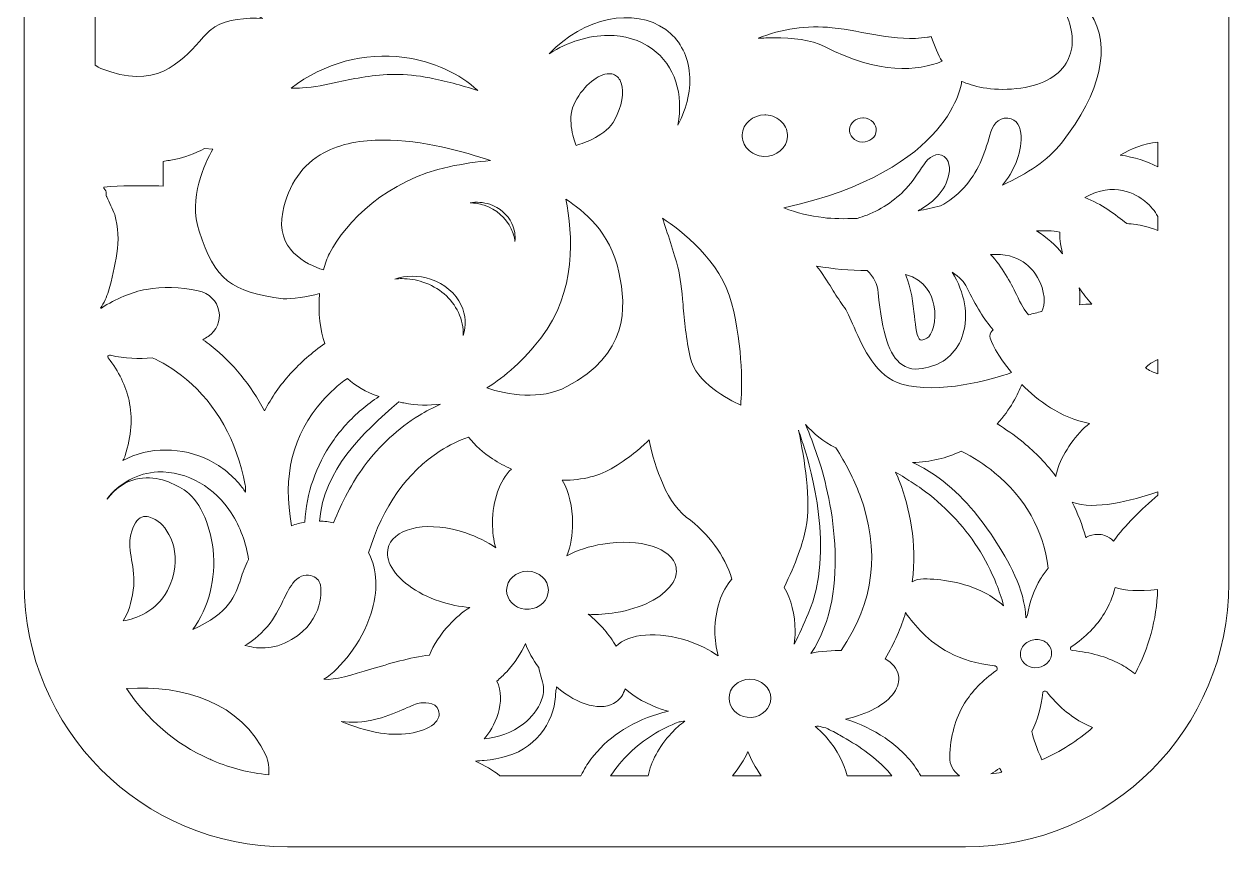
# Model space of a CAD drawing. Header units: millimetres. Extents: x 6 to 178, y -100 to -22.
# Drawn here: x 67.3 to 118.1, y -98.8 to -64.1 of the extents above; entities that cross this region are included whole.
import ezdxf

# ---------------------------------------------------------------- set-up
doc = ezdxf.new("R2010")
doc.units = ezdxf.units.MM
doc.header["$MEASUREMENT"] = 0
doc.layers.add('Layer 1', color=7, linetype='Continuous')

msp = doc.modelspace()

# ---------------------------------------------------------------- linework, layer by layer
at = {"layer": 'Layer 1', "lineweight": 0}
for points, knots in [([(106.962, -22.183), (106.962, -22.183), (78.368, -22.183), (78.368, -22.183), (72.236, -22.183), (67.265, -27.154), (67.265, -33.286), (67.265, -33.286), (67.265, -87.669), (67.265, -87.669), (67.265, -93.801), (72.236, -98.772), (78.368, -98.772), (78.368, -98.772), (106.962, -98.772), (106.962, -98.772), (113.094, -98.772), (118.065, -93.801), (118.065, -87.669), (118.065, -87.669), (118.065, -33.286), (118.065, -33.286), (118.065, -27.154), (113.094, -22.183), (106.962, -22.183)], [0, 0, 0, 0, 1, 1, 1, 2, 2, 2, 3, 3, 3, 4, 4, 4, 5, 5, 5, 6, 6, 6, 7, 7, 7, 8, 8, 8, 8]), ([(70.265, -62.356), (70.346, -62.065), (70.394, -61.753), (70.407, -61.422), (70.536, -61.684), (70.689, -61.931), (70.868, -62.119), (71.467, -62.749), (72.452, -63.041), (73.377, -62.864), (74.261, -62.696), (74.937, -62.135), (75.28, -61.285), (75.293, -61.254), (75.306, -61.223), (75.318, -61.191), (75.462, -61.916), (75.839, -62.879), (76.705, -63.472), (76.931, -63.627), (77.135, -63.755), (77.318, -63.86), (76.638, -63.832), (75.834, -63.891), (75.308, -64.215), (75.102, -64.343), (74.896, -64.57), (74.658, -64.832), (73.867, -65.707), (72.785, -66.904), (70.502, -65.969), (70.425, -65.937), (70.346, -65.892), (70.265, -65.839), (70.265, -65.839), (70.265, -62.356), (70.265, -62.356)], [0, 0, 0, 0, 1, 1, 1, 2, 2, 2, 3, 3, 3, 4, 4, 4, 5, 5, 5, 6, 6, 6, 7, 7, 7, 8, 8, 8, 9, 9, 9, 10, 10, 10, 11, 11, 11, 12, 12, 12, 12]), ([(106.798, -66.516), (107.236, -66.705), (108.024, -66.937), (109.103, -66.822), (110.114, -66.714), (110.839, -66.343), (111.201, -65.751), (111.523, -65.226), (111.543, -64.561), (111.261, -63.828), (110.854, -62.767), (109.755, -62.52), (109.121, -62.467), (109.21, -62.4), (109.294, -62.348), (109.35, -62.334), (110.193, -62.128), (111.53, -62.576), (112.228, -63.656), (113.116, -65.03), (112.683, -66.969), (111.008, -69.116), (110.454, -69.827), (109.56, -70.415), (108.516, -70.885), (108.993, -70.311), (109.306, -69.627), (109.302, -68.826), (109.3, -68.477), (109.142, -68.094), (108.75, -68.06), (108.315, -68.021), (108.076, -68.416), (107.981, -68.781), (107.765, -69.602), (107.473, -70.36), (106.892, -70.998), (106.607, -71.31), (106.273, -71.566), (105.908, -71.763), (105.59, -71.841), (105.273, -71.911), (104.958, -71.972), (105.132, -71.876), (105.301, -71.771), (105.458, -71.649), (105.745, -71.424), (106, -71.143), (106.144, -70.803), (106.273, -70.503), (106.371, -70.067), (106.154, -69.781), (105.9, -69.447), (105.496, -69.638), (105.29, -69.909), (105.035, -70.245), (104.827, -70.613), (104.547, -70.931), (104.076, -71.468), (103.47, -71.885), (102.807, -72.147), (102.673, -72.201), (102.535, -72.246), (102.395, -72.289), (101.849, -72.313), (101.361, -72.304), (100.966, -72.258), (100.409, -72.193), (99.85, -72.056), (99.297, -71.849), (106.455, -70.264), (106.798, -66.516), (106.798, -66.516)], [0, 0, 0, 0, 1, 1, 1, 2, 2, 2, 3, 3, 3, 4, 4, 4, 5, 5, 5, 6, 6, 6, 7, 7, 7, 8, 8, 8, 9, 9, 9, 10, 10, 10, 11, 11, 11, 12, 12, 12, 13, 13, 13, 14, 14, 14, 15, 15, 15, 16, 16, 16, 17, 17, 17, 18, 18, 18, 19, 19, 19, 20, 20, 20, 21, 21, 21, 22, 22, 22, 23, 23, 23, 24, 24, 24, 24]), ([(91.893, -64.58), (91.072, -64.58), (90.197, -64.847), (89.407, -65.352), (90.843, -63.836), (92.991, -63.372), (94.318, -64.334), (94.878, -64.739), (95.221, -65.343), (95.311, -66.079), (95.401, -66.819), (95.227, -67.614), (94.825, -68.355), (95.09, -67.066), (94.71, -65.844), (93.749, -65.147), (93.219, -64.763), (92.575, -64.58), (91.893, -64.58)], [0, 0, 0, 0, 1, 1, 1, 2, 2, 2, 3, 3, 3, 4, 4, 4, 5, 5, 5, 6, 6, 6, 6]), ([(101.009, -65.04), (100.467, -64.755), (99.653, -64.683), (98.89, -64.683), (98.655, -64.683), (98.426, -64.691), (98.21, -64.7), (99.199, -64.308), (100.284, -64.144), (101.338, -64.256), (102.678, -64.398), (103.996, -64.863), (105.357, -64.656), (105.409, -64.648), (105.461, -64.637), (105.514, -64.628), (105.641, -65.037), (105.814, -65.396), (105.971, -65.669), (104.961, -66.079), (103.323, -66.255), (101.009, -65.04)], [0, 0, 0, 0, 1, 1, 1, 2, 2, 2, 3, 3, 3, 4, 4, 4, 5, 5, 5, 6, 6, 6, 7, 7, 7, 7]), ([(86.39, -66.902), (85.694, -66.675), (85.016, -66.496), (84.366, -66.368), (83.838, -66.265), (83.354, -66.224), (82.905, -66.224), (81.999, -66.224), (81.234, -66.39), (80.532, -66.542), (80.002, -66.657), (79.502, -66.765), (78.997, -66.791), (78.848, -66.799), (78.691, -66.801), (78.529, -66.797), (79.926, -65.738), (81.608, -65.282), (83.291, -65.509), (84.521, -65.674), (85.652, -66.191), (86.39, -66.902)], [0, 0, 0, 0, 1, 1, 1, 2, 2, 2, 3, 3, 3, 4, 4, 4, 5, 5, 5, 6, 6, 6, 7, 7, 7, 7]), ([(90.498, -67.376), (90.875, -66.674), (91.481, -66.192), (91.934, -66.192), (92.015, -66.192), (92.09, -66.208), (92.159, -66.239), (92.29, -66.3), (92.384, -66.416), (92.441, -66.586), (92.573, -66.981), (92.47, -67.571), (92.172, -68.126), (91.809, -68.801), (90.891, -69.116), (90.54, -69.214), (90.413, -68.892), (90.142, -68.039), (90.498, -67.376)], [0, 0, 0, 0, 1, 1, 1, 2, 2, 2, 3, 3, 3, 4, 4, 4, 5, 5, 5, 6, 6, 6, 6]), ([(98.458, -69.676), (98.191, -69.665), (97.94, -69.551), (97.768, -69.363), (97.615, -69.196), (97.536, -68.984), (97.546, -68.766), (97.569, -68.297), (97.992, -67.93), (98.5, -67.93), (98.514, -67.93), (98.529, -67.931), (98.543, -67.931), (98.81, -67.942), (99.061, -68.056), (99.233, -68.243), (99.386, -68.411), (99.465, -68.623), (99.455, -68.841), (99.432, -69.322), (98.992, -69.697), (98.458, -69.676)], [0, 0, 0, 0, 1, 1, 1, 2, 2, 2, 3, 3, 3, 4, 4, 4, 5, 5, 5, 6, 6, 6, 7, 7, 7, 7]), ([(103.199, -68.584), (103.186, -68.866), (102.919, -69.084), (102.609, -69.073), (102.45, -69.066), (102.3, -68.999), (102.199, -68.888), (102.11, -68.79), (102.063, -68.666), (102.069, -68.54), (102.082, -68.265), (102.333, -68.05), (102.634, -68.05), (102.642, -68.05), (102.651, -68.05), (102.66, -68.051), (102.819, -68.057), (102.968, -68.124), (103.07, -68.235), (103.159, -68.333), (103.205, -68.457), (103.199, -68.584)], [0, 0, 0, 0, 1, 1, 1, 2, 2, 2, 3, 3, 3, 4, 4, 4, 5, 5, 5, 6, 6, 6, 7, 7, 7, 7]), ([(85.185, -70.113), (82.565, -70.675), (80.831, -72.433), (80.143, -73.768), (80.041, -73.966), (79.954, -74.198), (79.886, -74.459), (79.144, -74.223), (77.846, -73.58), (78.17, -72.021), (78.412, -70.855), (78.998, -70.014), (79.909, -69.522), (80.63, -69.133), (81.501, -68.987), (82.405, -68.987), (84.057, -68.987), (85.813, -69.475), (86.932, -69.857), (86.355, -69.902), (85.77, -69.988), (85.185, -70.113)], [0, 0, 0, 0, 1, 1, 1, 2, 2, 2, 3, 3, 3, 4, 4, 4, 5, 5, 5, 6, 6, 6, 7, 7, 7, 7]), ([(115.065, -70.118), (114.605, -69.879), (114.074, -69.708), (113.487, -69.624), (113.933, -69.365), (114.479, -69.122), (115.065, -69.073), (115.065, -69.073), (115.065, -70.118), (115.065, -70.118)], [0, 0, 0, 0, 1, 1, 1, 2, 2, 2, 3, 3, 3, 3]), ([(70.492, -76.076), (70.633, -75.854), (70.742, -75.611), (70.82, -75.353), (70.976, -74.838), (71.096, -74.298), (71.173, -73.766), (71.252, -73.223), (71.255, -72.659), (71.084, -72.132), (70.999, -71.87), (70.862, -71.635), (70.751, -71.385), (70.744, -71.369), (70.738, -71.353), (70.731, -71.337), (70.732, -71.312), (70.73, -71.288), (70.731, -71.263), (70.739, -71.158), (70.695, -71.076), (70.631, -71.019), (70.628, -71.001), (70.626, -70.983), (70.623, -70.967), (71.369, -70.915), (72.143, -70.897), (72.943, -70.923), (72.943, -70.923), (73.126, -70.929), (73.126, -70.929), (73.126, -70.929), (73.126, -69.887), (73.126, -69.887), (73.3, -69.862), (73.48, -69.831), (73.662, -69.792), (74.026, -69.715), (74.434, -69.566), (74.875, -69.35), (74.875, -69.35), (75.217, -69.377), (75.217, -69.377), (74.888, -69.958), (74.185, -71.438), (74.645, -72.833), (75.318, -74.871), (75.978, -75.402), (78.192, -75.677), (78.557, -75.696), (79.205, -75.597), (79.723, -75.452), (79.661, -76.25), (79.745, -77.051), (79.945, -77.561), (79.407, -77.938), (78.921, -78.364), (78.501, -78.827), (78.062, -79.311), (77.692, -79.841), (77.401, -80.404), (76.83, -79.316), (76.075, -78.395), (75.154, -77.662), (75.041, -77.573), (74.925, -77.485), (74.805, -77.401), (74.879, -77.355), (74.95, -77.309), (75.02, -77.262), (75.383, -77.017), (75.559, -76.609), (75.48, -76.197), (75.397, -75.768), (75.063, -75.439), (74.607, -75.341), (73.834, -75.173), (73.1, -75.152), (72.425, -75.279), (71.782, -75.4), (71.143, -75.665), (70.527, -76.067), (70.515, -76.075), (70.504, -76.073), (70.492, -76.076)], [0, 0, 0, 0, 1, 1, 1, 2, 2, 2, 3, 3, 3, 4, 4, 4, 5, 5, 5, 6, 6, 6, 7, 7, 7, 8, 8, 8, 9, 9, 9, 10, 10, 10, 11, 11, 11, 12, 12, 12, 13, 13, 13, 14, 14, 14, 15, 15, 15, 16, 16, 16, 17, 17, 17, 18, 18, 18, 19, 19, 19, 20, 20, 20, 21, 21, 21, 22, 22, 22, 23, 23, 23, 24, 24, 24, 25, 25, 25, 26, 26, 26, 27, 27, 27, 28, 28, 28, 28]), ([(115.065, -72.794), (114.693, -72.66), (114.35, -72.564), (114.149, -72.544), (114.012, -72.53), (113.881, -72.517), (113.756, -72.506), (113.294, -72.14), (112.694, -71.673), (111.985, -71.412), (113.221, -70.708), (114.16, -71.273), (114.526, -71.567), (114.769, -71.764), (114.948, -71.992), (115.065, -72.209), (115.065, -72.209), (115.065, -72.794), (115.065, -72.794)], [0, 0, 0, 0, 1, 1, 1, 2, 2, 2, 3, 3, 3, 4, 4, 4, 5, 5, 5, 6, 6, 6, 6]), ([(86.896, -71.696), (87.32, -71.837), (87.653, -72.126), (87.833, -72.508), (87.946, -72.747), (87.989, -73.005), (87.961, -73.259), (87.938, -73.08), (87.886, -72.902), (87.806, -72.733), (87.584, -72.262), (87.177, -71.908), (86.66, -71.736), (86.467, -71.672), (86.267, -71.638), (86.067, -71.632), (86.339, -71.588), (86.624, -71.606), (86.896, -71.696)], [0, 0, 0, 0, 1, 1, 1, 2, 2, 2, 3, 3, 3, 4, 4, 4, 5, 5, 5, 6, 6, 6, 6]), ([(86.77, -79.429), (87.563, -78.958), (88.329, -78.254), (89.051, -77.332), (90.566, -75.396), (90.404, -72.944), (90.11, -71.48), (90.864, -71.985), (91.966, -72.82), (92.345, -74.562), (92.678, -76.088), (92.729, -78.015), (90.152, -79.38), (89.054, -79.962), (87.64, -79.727), (86.77, -79.429)], [0, 0, 0, 0, 1, 1, 1, 2, 2, 2, 3, 3, 3, 4, 4, 4, 5, 5, 5, 5]), ([(97.098, -75.852), (97.599, -77.774), (97.53, -79.537), (97.484, -80.155), (96.952, -79.919), (95.593, -79.22), (95.351, -78.141), (95.18, -77.382), (95.11, -76.606), (95.048, -75.922), (94.992, -75.297), (94.943, -74.757), (94.831, -74.344), (94.678, -73.777), (94.37, -72.841), (94.183, -72.282), (94.963, -72.794), (96.634, -74.068), (97.098, -75.852)], [0, 0, 0, 0, 1, 1, 1, 2, 2, 2, 3, 3, 3, 4, 4, 4, 5, 5, 5, 6, 6, 6, 6]), ([(109.948, -72.81), (110.272, -72.801), (110.62, -72.81), (110.934, -72.863), (110.927, -73.068), (110.944, -73.382), (111.053, -73.777), (110.761, -73.42), (110.389, -73.091), (109.948, -72.81)], [0, 0, 0, 0, 1, 1, 1, 2, 2, 2, 3, 3, 3, 3]), ([(110, -74.784), (110.32, -75.344), (110.343, -75.963), (110.171, -76.213), (109.983, -76.258), (109.799, -76.305), (109.622, -76.355), (109.457, -76.2), (109.293, -75.874), (109.107, -75.502), (108.841, -74.969), (108.518, -74.326), (108.013, -73.818), (109.228, -73.698), (109.802, -74.437), (110, -74.784)], [0, 0, 0, 0, 1, 1, 1, 2, 2, 2, 3, 3, 3, 4, 4, 4, 5, 5, 5, 5]), ([(105.4, -78.561), (106.118, -78.378), (106.634, -77.884), (106.853, -77.171), (107.099, -76.369), (106.925, -75.418), (106.399, -74.559), (106.703, -74.763), (106.913, -74.98), (107.02, -75.201), (107.39, -75.971), (107.753, -76.556), (108.124, -76.982), (108.046, -77.053), (107.986, -77.14), (107.986, -77.246), (107.985, -77.435), (108.335, -78.102), (108.897, -78.79), (108.067, -79.07), (105.829, -79.727), (104.277, -79.272), (103.172, -78.949), (102.668, -77.798), (102.262, -76.873), (102.097, -76.496), (101.954, -76.17), (101.791, -75.953), (101.628, -75.737), (101.479, -75.496), (101.321, -75.241), (101.126, -74.927), (100.927, -74.605), (100.683, -74.297), (101.358, -74.422), (102.073, -74.486), (102.816, -74.486), (102.816, -74.486), (102.816, -74.486), (102.817, -74.486), (103.091, -74.752), (103.241, -75.059), (103.276, -75.423), (103.44, -77.147), (103.748, -78.08), (104.273, -78.45), (104.64, -78.708), (105.048, -78.651), (105.4, -78.561)], [0, 0, 0, 0, 1, 1, 1, 2, 2, 2, 3, 3, 3, 4, 4, 4, 5, 5, 5, 6, 6, 6, 7, 7, 7, 8, 8, 8, 9, 9, 9, 10, 10, 10, 11, 11, 11, 12, 12, 12, 13, 13, 13, 14, 14, 14, 15, 15, 15, 16, 16, 16, 16]), ([(104.436, -74.656), (105.286, -74.868), (105.546, -75.533), (105.626, -75.939), (105.759, -76.619), (105.535, -77.234), (105.329, -77.342), (105.199, -77.41), (105.098, -77.432), (105.048, -77.404), (104.905, -77.328), (104.855, -76.863), (104.807, -76.413), (104.749, -75.879), (104.68, -75.236), (104.436, -74.656)], [0, 0, 0, 0, 1, 1, 1, 2, 2, 2, 3, 3, 3, 4, 4, 4, 5, 5, 5, 5]), ([(84.079, -74.97), (83.793, -74.875), (83.495, -74.828), (83.2, -74.828), (83.097, -74.828), (82.993, -74.834), (82.891, -74.845), (83.363, -74.69), (83.901, -74.681), (84.407, -74.849), (84.987, -75.042), (85.458, -75.444), (85.697, -75.951), (85.89, -76.361), (85.919, -76.811), (85.78, -77.227), (85.793, -76.899), (85.725, -76.568), (85.578, -76.256), (85.298, -75.662), (84.751, -75.193), (84.079, -74.97)], [0, 0, 0, 0, 1, 1, 1, 2, 2, 2, 3, 3, 3, 4, 4, 4, 5, 5, 5, 6, 6, 6, 7, 7, 7, 7]), ([(111.762, -75.934), (111.796, -75.698), (111.791, -75.458), (111.749, -75.219), (111.899, -75.437), (112.076, -75.665), (112.284, -75.899), (112.126, -75.903), (111.952, -75.914), (111.762, -75.934)], [0, 0, 0, 0, 1, 1, 1, 2, 2, 2, 3, 3, 3, 3]), ([(71.689, -79.958), (71.556, -79.347), (71.258, -78.743), (70.805, -78.162), (70.793, -78.147), (70.782, -78.127), (70.8, -78.098), (70.817, -78.072), (70.854, -78.047), (70.907, -78.059), (71.517, -78.186), (72.107, -78.221), (72.659, -78.163), (73.017, -78.32), (73.546, -78.602), (74.108, -79.072), (75.383, -80.138), (76.218, -81.639), (76.589, -83.534), (76.589, -83.534), (76.595, -83.556), (76.595, -83.556), (76.592, -83.644), (76.597, -83.735), (76.597, -83.824), (76.552, -83.758), (76.511, -83.69), (76.462, -83.627), (76.088, -83.147), (75.608, -82.748), (75.064, -82.475), (73.968, -81.927), (72.514, -81.88), (71.427, -82.498), (71.469, -82.432), (71.505, -82.362), (71.529, -82.286), (71.792, -81.458), (71.846, -80.675), (71.689, -79.958)], [0, 0, 0, 0, 1, 1, 1, 2, 2, 2, 3, 3, 3, 4, 4, 4, 5, 5, 5, 6, 6, 6, 7, 7, 7, 8, 8, 8, 9, 9, 9, 10, 10, 10, 11, 11, 11, 12, 12, 12, 13, 13, 13, 13]), ([(115.065, -78.842), (114.769, -78.734), (114.603, -78.638), (114.55, -78.584), (114.593, -78.518), (114.755, -78.389), (115.065, -78.236), (115.065, -78.236), (115.065, -78.842), (115.065, -78.842)], [0, 0, 0, 0, 1, 1, 1, 2, 2, 2, 3, 3, 3, 3]), ([(79.097, -85.091), (78.915, -85.125), (78.731, -85.171), (78.547, -85.24), (78.148, -83.163), (78.584, -81.393), (79.846, -79.978), (80.151, -79.636), (80.504, -79.317), (80.897, -79.029), (81.232, -79.355), (81.665, -79.604), (82.233, -79.797), (82.231, -79.798), (82.229, -79.8), (82.228, -79.801), (81.973, -79.963), (81.73, -80.143), (81.5, -80.34), (81.034, -80.739), (80.616, -81.193), (80.268, -81.7), (79.574, -82.71), (79.162, -83.866), (79.097, -85.091)], [0, 0, 0, 0, 1, 1, 1, 2, 2, 2, 3, 3, 3, 4, 4, 4, 5, 5, 5, 6, 6, 6, 7, 7, 7, 8, 8, 8, 8]), ([(109.322, -81.669), (109.002, -81.412), (108.657, -81.172), (108.294, -80.953), (108.847, -80.34), (109.171, -79.695), (109.339, -79.286), (109.993, -79.957), (110.954, -80.687), (112.187, -80.93), (111.632, -81.354), (111.096, -82.139), (110.869, -82.784), (110.822, -82.918), (110.789, -83.044), (110.769, -83.162), (110.294, -82.527), (109.777, -82.034), (109.322, -81.669)], [0, 0, 0, 0, 1, 1, 1, 2, 2, 2, 3, 3, 3, 4, 4, 4, 5, 5, 5, 6, 6, 6, 6]), ([(83.068, -80.022), (83.139, -80.037), (83.207, -80.052), (83.282, -80.066), (83.804, -80.165), (84.321, -80.182), (84.827, -80.117), (84.514, -80.255), (84.211, -80.414), (83.919, -80.593), (83.033, -81.136), (82.256, -81.853), (81.61, -82.725), (81.094, -83.424), (80.659, -84.229), (80.315, -85.121), (80.127, -85.068), (79.927, -85.047), (79.723, -85.042), (79.9, -82.898), (81.51, -81.352), (83.068, -80.022)], [0, 0, 0, 0, 1, 1, 1, 2, 2, 2, 3, 3, 3, 4, 4, 4, 5, 5, 5, 6, 6, 6, 7, 7, 7, 7]), ([(99.733, -90.233), (99.757, -90.051), (99.773, -89.865), (99.773, -89.673), (99.773, -88.981), (99.611, -88.335), (99.314, -87.841), (99.8, -86.829), (100.107, -85.989), (100.228, -85.342), (100.454, -84.138), (100.18, -82.468), (99.92, -81.219), (100.005, -81.475), (100.09, -81.732), (100.172, -81.989), (100.409, -82.736), (101.461, -86.322), (100.327, -88.946), (100.138, -89.383), (99.954, -89.817), (99.733, -90.233)], [0, 0, 0, 0, 1, 1, 1, 2, 2, 2, 3, 3, 3, 4, 4, 4, 5, 5, 5, 6, 6, 6, 7, 7, 7, 7]), ([(100.711, -82.284), (100.559, -81.843), (100.4, -81.403), (100.218, -80.975), (100.542, -81.337), (100.959, -81.699), (101.491, -81.956), (101.912, -82.603), (102.251, -83.27), (102.501, -83.937), (103.377, -86.278), (103.112, -88.484), (101.713, -90.494), (101.493, -90.504), (100.767, -90.503), (100.444, -90.629), (102.238, -87.936), (101.236, -83.806), (100.711, -82.284)], [0, 0, 0, 0, 1, 1, 1, 2, 2, 2, 3, 3, 3, 4, 4, 4, 5, 5, 5, 6, 6, 6, 6]), ([(85.182, -89.424), (84.813, -89.823), (84.528, -90.259), (84.354, -90.691), (83.534, -90.791), (82.661, -91.053), (81.886, -91.286), (81.122, -91.516), (80.337, -91.753), (79.907, -91.711), (80.615, -91.258), (81.485, -90.192), (81.883, -88.968), (82.2, -87.997), (82.167, -87.103), (81.789, -86.376), (82.391, -84.429), (83.406, -82.987), (84.808, -82.09), (85.189, -81.846), (85.592, -81.648), (86.008, -81.502), (86.288, -81.866), (86.624, -82.175), (87.01, -82.422), (87.269, -82.587), (87.537, -82.732), (87.812, -82.853), (87.32, -83.33), (87.015, -84.179), (87.015, -85.12), (87.015, -85.487), (87.062, -85.844), (87.15, -86.172), (86.796, -85.917), (86.362, -85.699), (85.884, -85.54), (84.38, -85.038), (82.959, -85.275), (82.648, -86.077), (82.552, -86.325), (82.572, -86.606), (82.705, -86.89), (82.994, -87.505), (83.791, -88.092), (84.785, -88.423), (85.215, -88.567), (85.648, -88.653), (86.055, -88.678), (85.748, -88.88), (85.451, -89.133), (85.182, -89.424)], [0, 0, 0, 0, 1, 1, 1, 2, 2, 2, 3, 3, 3, 4, 4, 4, 5, 5, 5, 6, 6, 6, 7, 7, 7, 8, 8, 8, 9, 9, 9, 10, 10, 10, 11, 11, 11, 12, 12, 12, 13, 13, 13, 14, 14, 14, 15, 15, 15, 16, 16, 16, 17, 17, 17, 17]), ([(95.262, -90.093), (93.988, -89.668), (92.75, -89.779), (92.227, -90.321), (92.089, -90.081), (91.923, -89.847), (91.731, -89.622), (91.524, -89.378), (91.295, -89.159), (91.055, -88.97), (91.422, -88.989), (91.816, -88.967), (92.215, -88.901), (93.281, -88.724), (94.183, -88.27), (94.569, -87.716), (94.735, -87.477), (94.799, -87.225), (94.753, -86.986), (94.598, -86.179), (93.245, -85.75), (91.668, -86.011), (91.103, -86.105), (90.578, -86.278), (90.153, -86.506), (90.31, -86.096), (90.395, -85.62), (90.395, -85.12), (90.395, -84.445), (90.239, -83.811), (89.959, -83.326), (89.971, -83.326), (89.982, -83.326), (89.994, -83.326), (90.8, -83.326), (91.563, -83.132), (92.134, -82.777), (92.873, -82.317), (93.352, -81.887), (93.615, -81.62), (93.776, -82.386), (94.242, -84.17), (95.183, -84.872), (96.144, -85.588), (96.792, -86.469), (97.11, -87.489), (96.659, -87.985), (96.393, -88.791), (96.393, -89.673), (96.393, -90.04), (96.44, -90.397), (96.528, -90.725), (96.174, -90.471), (95.74, -90.252), (95.262, -90.093)], [0, 0, 0, 0, 1, 1, 1, 2, 2, 2, 3, 3, 3, 4, 4, 4, 5, 5, 5, 6, 6, 6, 7, 7, 7, 8, 8, 8, 9, 9, 9, 10, 10, 10, 11, 11, 11, 12, 12, 12, 13, 13, 13, 14, 14, 14, 15, 15, 15, 16, 16, 16, 17, 17, 17, 18, 18, 18, 18]), ([(106.778, -82.097), (107.29, -82.355), (107.763, -82.66), (108.185, -83.004), (109.479, -84.058), (110.239, -85.412), (110.445, -87.028), (110.323, -87.177), (110.214, -87.329), (110.121, -87.482), (109.851, -87.923), (109.665, -88.433), (109.568, -88.996), (109.561, -89.042), (109.537, -89.082), (109.504, -89.114), (109.443, -87.897), (108.785, -86.734), (108.134, -85.743), (107.472, -84.738), (106.659, -83.779), (105.656, -83.1), (105.358, -82.898), (105.049, -82.724), (104.727, -82.58), (105.472, -82.553), (106.159, -82.393), (106.778, -82.097)], [0, 0, 0, 0, 1, 1, 1, 2, 2, 2, 3, 3, 3, 4, 4, 4, 5, 5, 5, 6, 6, 6, 7, 7, 7, 8, 8, 8, 9, 9, 9, 9]), ([(70.771, -84.117), (70.768, -84.115), (70.764, -84.113), (70.761, -84.111), (71.26, -83.446), (72.065, -83.008), (72.9, -82.974), (74.165, -82.922), (75.325, -83.664), (76.001, -84.699), (76.39, -85.295), (76.615, -85.97), (76.733, -86.668), (76.577, -86.937), (76.486, -87.211), (76.399, -87.478), (76.171, -88.184), (75.935, -88.911), (74.376, -89.614), (75.058, -88.676), (75.366, -87.485), (75.231, -86.248), (75.108, -85.12), (74.617, -84.106), (74.01, -83.726), (73.511, -83.413), (72.752, -83.081), (71.97, -83.279), (71.512, -83.394), (71.11, -83.677), (70.771, -84.117)], [0, 0, 0, 0, 1, 1, 1, 2, 2, 2, 3, 3, 3, 4, 4, 4, 5, 5, 5, 6, 6, 6, 7, 7, 7, 8, 8, 8, 9, 9, 9, 10, 10, 10, 10]), ([(107.776, -88.069), (106.878, -87.597), (105.883, -87.486), (105.207, -87.477), (105.207, -87.477), (105.193, -87.477), (105.193, -87.477), (105.02, -87.477), (104.856, -87.52), (104.713, -87.598), (104.923, -85.963), (104.598, -84.494), (104.18, -83.379), (104.13, -83.246), (104.07, -83.112), (104.013, -82.978), (104.142, -83.058), (104.269, -83.139), (104.396, -83.216), (104.636, -83.363), (104.871, -83.518), (105.1, -83.682), (105.574, -84.02), (106.011, -84.407), (106.415, -84.827), (107.205, -85.645), (107.835, -86.625), (108.257, -87.681), (108.377, -87.981), (108.48, -88.288), (108.566, -88.599), (108.567, -88.602), (108.567, -88.605), (108.568, -88.608), (108.317, -88.398), (108.054, -88.215), (107.776, -88.069)], [0, 0, 0, 0, 1, 1, 1, 2, 2, 2, 3, 3, 3, 4, 4, 4, 5, 5, 5, 6, 6, 6, 7, 7, 7, 8, 8, 8, 9, 9, 9, 10, 10, 10, 11, 11, 11, 12, 12, 12, 12]), ([(115.065, -83.957), (114.388, -84.541), (113.666, -85.235), (113.202, -85.883), (113.099, -85.779), (112.968, -85.698), (112.821, -85.651), (112.723, -85.619), (112.623, -85.604), (112.524, -85.604), (112.365, -85.604), (112.208, -85.644), (112.065, -85.723), (112.054, -85.729), (112.043, -85.735), (112.032, -85.741), (111.883, -85.193), (111.683, -84.697), (111.452, -84.249), (112.395, -84.596), (113.95, -84.196), (115.065, -83.81), (115.065, -83.81), (115.065, -83.957), (115.065, -83.957)], [0, 0, 0, 0, 1, 1, 1, 2, 2, 2, 3, 3, 3, 4, 4, 4, 5, 5, 5, 6, 6, 6, 7, 7, 7, 8, 8, 8, 8]), ([(71.798, -86.672), (71.731, -86.296), (71.673, -85.971), (71.764, -85.61), (71.866, -85.206), (72.026, -84.952), (72.228, -84.876), (72.277, -84.857), (72.329, -84.849), (72.382, -84.849), (72.57, -84.849), (72.768, -84.954), (72.915, -85.055), (73.413, -85.396), (74.038, -86.603), (73.307, -87.973), (72.834, -88.86), (71.987, -89.152), (71.447, -89.249), (71.639, -88.937), (71.799, -88.471), (71.869, -87.96), (71.938, -87.456), (71.864, -87.04), (71.798, -86.672)], [0, 0, 0, 0, 1, 1, 1, 2, 2, 2, 3, 3, 3, 4, 4, 4, 5, 5, 5, 6, 6, 6, 7, 7, 7, 8, 8, 8, 8]), ([(78.538, -90.04), (77.755, -90.51), (77.007, -90.412), (76.572, -90.282), (76.833, -90.142), (77.168, -89.9), (77.522, -89.483), (77.849, -89.096), (78.015, -88.748), (78.175, -88.411), (78.298, -88.15), (78.416, -87.903), (78.602, -87.662), (78.814, -87.389), (79.088, -87.269), (79.355, -87.337), (79.563, -87.39), (79.729, -87.55), (79.759, -87.727), (79.784, -87.874), (79.959, -89.185), (78.538, -90.04)], [0, 0, 0, 0, 1, 1, 1, 2, 2, 2, 3, 3, 3, 4, 4, 4, 5, 5, 5, 6, 6, 6, 7, 7, 7, 7]), ([(88.555, -88.76), (88.555, -88.76), (88.374, -88.755), (88.374, -88.755), (87.943, -88.703), (87.61, -88.366), (87.61, -87.958), (87.61, -87.515), (88.005, -87.154), (88.49, -87.154), (88.975, -87.154), (89.371, -87.515), (89.371, -87.958), (89.371, -88.381), (89.01, -88.729), (88.555, -88.76)], [0, 0, 0, 0, 1, 1, 1, 2, 2, 2, 3, 3, 3, 4, 4, 4, 5, 5, 5, 5]), ([(114.112, -91.477), (113.905, -91.318), (113.691, -91.178), (113.469, -91.061), (112.898, -90.761), (112.229, -90.572), (111.48, -90.5), (111.405, -90.494), (111.387, -90.443), (111.383, -90.428), (111.374, -90.395), (111.386, -90.367), (111.419, -90.345), (112.023, -89.93), (112.493, -89.452), (112.816, -88.924), (113.015, -88.599), (113.168, -88.235), (113.274, -87.842), (113.659, -87.984), (114.259, -88.01), (115.059, -87.924), (115.019, -89.205), (114.681, -90.412), (114.112, -91.477)], [0, 0, 0, 0, 1, 1, 1, 2, 2, 2, 3, 3, 3, 4, 4, 4, 5, 5, 5, 6, 6, 6, 7, 7, 7, 8, 8, 8, 8]), ([(106.919, -92.723), (106.53, -93.358), (106.319, -94.118), (106.292, -94.981), (106.282, -95.298), (106.44, -95.586), (106.709, -95.772), (106.709, -95.772), (105.073, -95.772), (105.073, -95.772), (105.01, -95.661), (104.944, -95.552), (104.871, -95.448), (104.523, -94.949), (104.073, -94.52), (103.568, -94.181), (103.067, -93.844), (102.497, -93.581), (101.901, -93.392), (102.83, -93.185), (103.599, -92.769), (103.947, -92.269), (104.113, -92.03), (104.177, -91.778), (104.131, -91.538), (104.077, -91.261), (103.885, -91.023), (103.57, -90.842), (103.963, -90.186), (104.243, -89.535), (104.435, -88.902), (104.798, -89.43), (105.4, -90.13), (106.266, -90.585), (106.813, -90.873), (107.451, -91.059), (108.164, -91.136), (108.241, -91.145), (108.28, -91.193), (108.291, -91.235), (108.298, -91.261), (108.3, -91.311), (108.243, -91.352), (107.674, -91.754), (107.228, -92.216), (106.919, -92.723)], [0, 0, 0, 0, 1, 1, 1, 2, 2, 2, 3, 3, 3, 4, 4, 4, 5, 5, 5, 6, 6, 6, 7, 7, 7, 8, 8, 8, 9, 9, 9, 10, 10, 10, 11, 11, 11, 12, 12, 12, 13, 13, 13, 14, 14, 14, 15, 15, 15, 15]), ([(87.193, -91.793), (87.34, -91.668), (87.48, -91.533), (87.613, -91.39), (87.957, -91.017), (88.23, -90.607), (88.406, -90.205), (88.527, -90.533), (88.717, -90.876), (88.962, -91.21), (89.014, -91.487), (89.136, -91.742), (89.162, -92.03), (89.169, -92.108), (89.172, -92.186), (89.172, -92.264), (89.149, -92.371), (89.123, -92.477), (89.084, -92.578), (88.932, -92.976), (88.663, -93.322), (88.329, -93.584), (87.842, -93.964), (87.26, -94.159), (86.659, -94.219), (87.087, -93.789), (87.626, -92.61), (87.193, -91.793)], [0, 0, 0, 0, 1, 1, 1, 2, 2, 2, 3, 3, 3, 4, 4, 4, 5, 5, 5, 6, 6, 6, 7, 7, 7, 8, 8, 8, 9, 9, 9, 9]), ([(109.273, -90.627), (109.28, -90.464), (109.358, -90.312), (109.492, -90.199), (109.625, -90.087), (109.792, -90.031), (109.957, -90.031), (110.133, -90.031), (110.307, -90.095), (110.433, -90.223), (110.542, -90.334), (110.598, -90.479), (110.591, -90.63), (110.584, -90.793), (110.506, -90.945), (110.372, -91.058), (110.096, -91.292), (109.674, -91.281), (109.432, -91.034), (109.322, -90.923), (109.266, -90.778), (109.273, -90.627)], [0, 0, 0, 0, 1, 1, 1, 2, 2, 2, 3, 3, 3, 4, 4, 4, 5, 5, 5, 6, 6, 6, 7, 7, 7, 7]), ([(77.583, -95.733), (76.762, -95.654), (75.977, -95.452), (75.247, -95.146), (75.187, -95.115), (75.126, -95.088), (75.061, -95.063), (73.639, -94.425), (72.434, -93.389), (71.587, -92.096), (74.02, -91.937), (76.423, -92.693), (77.46, -94.911), (77.582, -95.171), (77.604, -95.461), (77.583, -95.733)], [0, 0, 0, 0, 1, 1, 1, 2, 2, 2, 3, 3, 3, 4, 4, 4, 5, 5, 5, 5]), ([(97.933, -93.313), (97.933, -93.313), (97.752, -93.308), (97.752, -93.308), (97.321, -93.256), (96.987, -92.919), (96.987, -92.511), (96.987, -92.068), (97.382, -91.707), (97.868, -91.707), (98.353, -91.707), (98.748, -92.068), (98.748, -92.511), (98.748, -92.934), (98.388, -93.282), (97.933, -93.313)], [0, 0, 0, 0, 1, 1, 1, 2, 2, 2, 3, 3, 3, 4, 4, 4, 5, 5, 5, 5]), ([(91.288, -94.919), (91.123, -95.125), (90.975, -95.345), (90.847, -95.575), (90.814, -95.634), (90.775, -95.701), (90.737, -95.772), (90.737, -95.772), (87.32, -95.772), (87.32, -95.772), (87.053, -95.541), (86.662, -95.329), (86.295, -95.159), (86.418, -95.15), (86.542, -95.14), (86.666, -95.128), (87.326, -95.063), (87.991, -94.906), (88.531, -94.501), (89.02, -94.135), (89.384, -93.621), (89.562, -93.036), (89.64, -92.781), (89.679, -92.511), (89.68, -92.242), (89.694, -92.171), (89.705, -92.098), (89.715, -92.025), (90.616, -92.808), (91.643, -93.092), (92.234, -92.658), (92.415, -92.526), (92.539, -92.339), (92.604, -92.109), (92.999, -92.464), (93.548, -92.771), (94.163, -92.976), (94.255, -93.007), (94.347, -93.031), (94.439, -93.055), (94.36, -93.074), (94.281, -93.091), (94.203, -93.112), (93.618, -93.27), (93.052, -93.508), (92.537, -93.829), (92.069, -94.12), (91.633, -94.489), (91.288, -94.919)], [0, 0, 0, 0, 1, 1, 1, 2, 2, 2, 3, 3, 3, 4, 4, 4, 5, 5, 5, 6, 6, 6, 7, 7, 7, 8, 8, 8, 9, 9, 9, 10, 10, 10, 11, 11, 11, 12, 12, 12, 13, 13, 13, 14, 14, 14, 15, 15, 15, 16, 16, 16, 16]), ([(110.182, -95.103), (109.954, -94.613), (109.824, -94.188), (109.755, -93.911), (110.003, -93.426), (110.158, -92.874), (110.217, -92.271), (110.22, -92.232), (110.254, -92.216), (110.273, -92.211), (110.307, -92.201), (110.353, -92.203), (110.384, -92.241), (110.843, -92.82), (111.373, -93.27), (111.958, -93.577), (112.072, -93.637), (112.192, -93.693), (112.315, -93.744), (111.684, -94.301), (110.965, -94.762), (110.182, -95.103)], [0, 0, 0, 0, 1, 1, 1, 2, 2, 2, 3, 3, 3, 4, 4, 4, 5, 5, 5, 6, 6, 6, 7, 7, 7, 7]), ([(84.618, -93.521), (84.244, -93.936), (83.242, -94.131), (82.288, -93.975), (81.692, -93.876), (81.096, -93.676), (80.635, -93.489), (81.083, -93.529), (81.505, -93.545), (82.157, -93.38), (82.625, -93.262), (83.013, -93.088), (83.325, -92.948), (83.589, -92.83), (83.816, -92.728), (83.99, -92.706), (83.997, -92.705), (84.635, -92.63), (84.742, -93.02), (84.793, -93.208), (84.753, -93.372), (84.618, -93.521)], [0, 0, 0, 0, 1, 1, 1, 2, 2, 2, 3, 3, 3, 4, 4, 4, 5, 5, 5, 6, 6, 6, 7, 7, 7, 7]), ([(94.56, -93.977), (94.026, -94.555), (93.687, -95.204), (93.584, -95.772), (93.584, -95.772), (91.996, -95.772), (91.996, -95.772), (92.459, -95.087), (93.061, -94.5), (93.76, -94.058), (94.113, -93.835), (94.488, -93.653), (94.879, -93.509), (94.96, -93.494), (95.042, -93.481), (95.124, -93.468), (94.928, -93.621), (94.737, -93.786), (94.56, -93.977)], [0, 0, 0, 0, 1, 1, 1, 2, 2, 2, 3, 3, 3, 4, 4, 4, 5, 5, 5, 6, 6, 6, 6]), ([(101.972, -95.772), (101.852, -95.264), (101.559, -94.702), (101.109, -94.175), (100.959, -93.999), (100.796, -93.842), (100.627, -93.695), (100.67, -93.687), (100.714, -93.685), (100.76, -93.688), (100.862, -93.712), (100.965, -93.737), (101.067, -93.762), (101.287, -93.848), (101.503, -93.986), (101.659, -94.071), (102.025, -94.268), (102.382, -94.482), (102.718, -94.727), (103.041, -94.962), (103.347, -95.221), (103.623, -95.51), (103.703, -95.594), (103.778, -95.682), (103.848, -95.772), (103.848, -95.772), (101.972, -95.772), (101.972, -95.772)], [0, 0, 0, 0, 1, 1, 1, 2, 2, 2, 3, 3, 3, 4, 4, 4, 5, 5, 5, 6, 6, 6, 7, 7, 7, 8, 8, 8, 9, 9, 9, 9]), ([(97.137, -95.772), (97.411, -95.446), (97.634, -95.1), (97.783, -94.758), (97.906, -95.089), (98.098, -95.435), (98.347, -95.772), (98.347, -95.772), (97.137, -95.772), (97.137, -95.772)], [0, 0, 0, 0, 1, 1, 1, 2, 2, 2, 3, 3, 3, 3]), ([(108.032, -95.699), (108.158, -95.618), (108.287, -95.539), (108.404, -95.451), (108.428, -95.509), (108.46, -95.568), (108.486, -95.626), (108.336, -95.655), (108.185, -95.679), (108.032, -95.699)], [0, 0, 0, 0, 1, 1, 1, 2, 2, 2, 3, 3, 3, 3])]:
    msp.add_open_spline(points, degree=3, knots=knots, dxfattribs=at)

doc.saveas('drawing.dxf')
